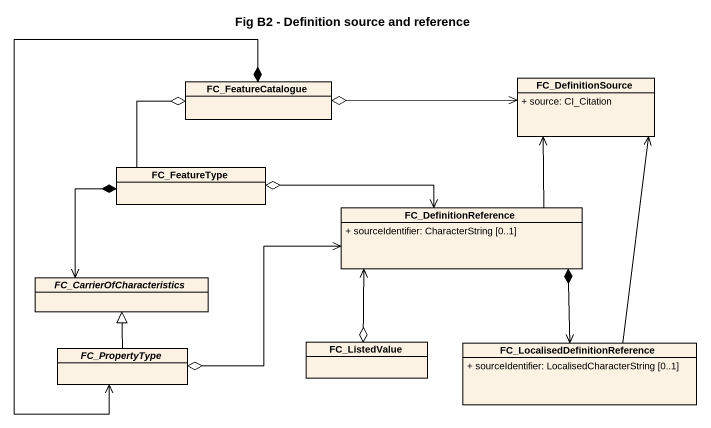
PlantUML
@startuml
title Fig B2 - Definition source and reference
hide circle
hide empty members
skinparam classAttributeIconSize 0
class FC_FeatureCatalogue
class FC_DefinitionSource {
  + source: CI_Citation
}
class FC_FeatureType
class FC_DefinitionReference {
  + sourceIdentifier: CharacterString [0..1]
}
abstract class FC_CarrierOfCharacteristics
abstract class FC_PropertyType
class FC_ListedValue
class "FC_LocalisedDefinitionReference" as FC_LocalisedDefinitionRefere {
  + sourceIdentifier: LocalisedCharacterString [0..1]
}
FC_FeatureCatalogue o-right-> FC_DefinitionSource
FC_FeatureCatalogue *--> FC_PropertyType
FC_FeatureType -up-o FC_FeatureCatalogue
FC_FeatureType o-right-> FC_DefinitionReference
FC_FeatureType *--> FC_CarrierOfCharacteristics
FC_DefinitionReference -up-> FC_DefinitionSource
FC_PropertyType o-right-> FC_DefinitionReference
FC_PropertyType -up-|> FC_CarrierOfCharacteristics
FC_ListedValue o-up-> FC_DefinitionReference
FC_LocalisedDefinitionRefere -up-> FC_DefinitionSource
FC_LocalisedDefinitionRefere <-up-* FC_DefinitionReference
@enduml
